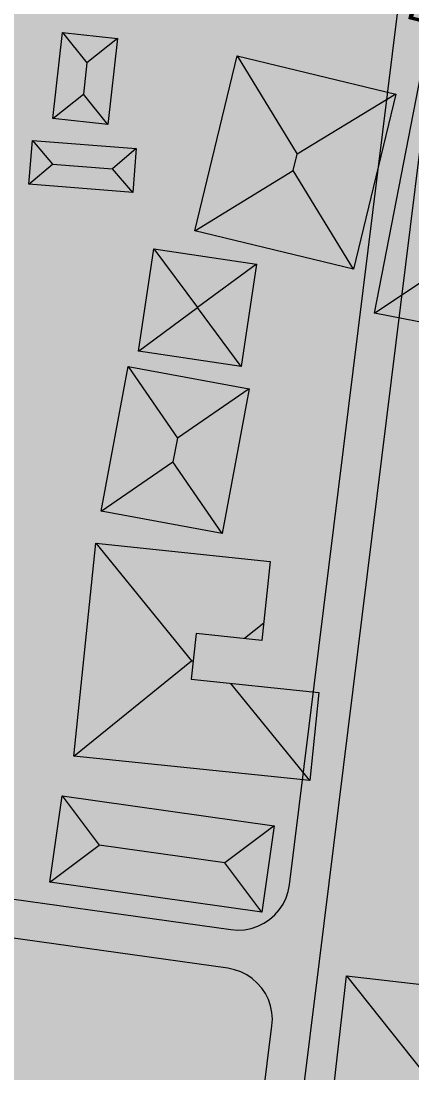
# Model space of a CAD drawing. Header units: metres. Extents: x 305909 to 307171, y 9156037 to 9156671.
# Drawn here: x 306657.2 to 306687.4, y 9156402 to 9156483.4 of the extents above; entities that cross this region are included whole.
import ezdxf

# ---------------------------------------------------------------- set-up
doc = ezdxf.new("R2010")
doc.units = ezdxf.units.M
for name, color, linetype, lineweight, true_color in [('A-LABEL', 7, 'Continuous', 0, 0x000000), ('B-BANGUNAN_PERMUKIMAN', 7, 'Continuous', 13, 0xf0cd8c), ('B-BAYANGAN', 7, 'Continuous', 0, 0x76786c), ('J-PERKERASAN_JALAN', 7, 'Continuous', 9, 0x989896), ('Z-R', 7, 'Continuous', 0, 0xfaf4e6)]:
    doc.layers.add(name, color=color, linetype=linetype, lineweight=lineweight, true_color=true_color)
doc.styles.add('ARIALB', font='arialbd.ttf')

msp = doc.modelspace()

# ---------------------------------------------------------------- hatches: boundary and pattern name
at = {"layer": 'B-BANGUNAN_PERMUKIMAN', "true_color": 0xee9467}
h = msp.add_hatch(color=21, dxfattribs=at)
h.dxf.hatch_style = 1
h.paths.add_polyline_path([(306660.367, 9156482.572), (306662.262, 9156480.204), (306661.995, 9156477.799), (306659.627, 9156475.905), (306659.627, 9156475.905), (306660.367, 9156482.572)])
at = {"layer": 'B-BANGUNAN_PERMUKIMAN', "true_color": 0xe99165}
h = msp.add_hatch(color=33, dxfattribs=at)
h.dxf.hatch_style = 1
h.paths.add_polyline_path([(306662.262, 9156480.204), (306660.367, 9156482.572), (306664.63, 9156482.099), (306662.262, 9156480.204)])
at = {"layer": 'B-BANGUNAN_PERMUKIMAN', "true_color": 0xb97350}
h = msp.add_hatch(color=23, dxfattribs=at)
h.dxf.hatch_style = 1
h.paths.add_polyline_path([(306661.995, 9156477.799), (306662.262, 9156480.204), (306664.63, 9156482.099), (306663.889, 9156475.432), (306661.995, 9156477.799)])
at = {"layer": 'B-BANGUNAN_PERMUKIMAN', "true_color": 0xf09668}
h = msp.add_hatch(color=21, dxfattribs=at)
h.dxf.hatch_style = 1
h.paths.add_polyline_path([(306678.533, 9156473.143), (306678.226, 9156471.874), (306670.6, 9156467.222), (306673.881, 9156480.769), (306678.533, 9156473.143)])
at = {"layer": 'B-BANGUNAN_PERMUKIMAN', "true_color": 0xe58e63}
h = msp.add_hatch(color=33, dxfattribs=at)
h.dxf.hatch_style = 1
h.paths.add_polyline_path([(306678.533, 9156473.143), (306673.881, 9156480.769), (306673.881, 9156480.769), (306686.158, 9156477.795), (306678.533, 9156473.143)])
at = {"layer": 'B-BANGUNAN_PERMUKIMAN', "true_color": 0xf09568}
h = msp.add_hatch(color=21, dxfattribs=at)
h.dxf.hatch_style = 1
h.paths.add_polyline_path([(306688.111, 9156479.25), (306692.414, 9156472.858), (306690.905, 9156465.137), (306684.513, 9156460.835), (306684.513, 9156460.835), (306688.111, 9156479.25)])
at = {"layer": 'B-BANGUNAN_PERMUKIMAN', "true_color": 0xbe7652}
h = msp.add_hatch(color=23, dxfattribs=at)
h.dxf.hatch_style = 1
h.paths.add_polyline_path([(306661.995, 9156477.799), (306663.889, 9156475.432), (306663.889, 9156475.432), (306659.627, 9156475.905), (306661.995, 9156477.799)])
at = {"layer": 'B-BANGUNAN_PERMUKIMAN', "true_color": 0xb7714f}
h = msp.add_hatch(color=35, dxfattribs=at)
h.dxf.hatch_style = 1
h.paths.add_polyline_path([(306682.877, 9156464.249), (306678.226, 9156471.874), (306678.533, 9156473.143), (306686.158, 9156477.795), (306682.877, 9156464.249)])
at = {"layer": 'B-BANGUNAN_PERMUKIMAN', "true_color": 0xed9467}
h = msp.add_hatch(color=21, dxfattribs=at)
h.dxf.hatch_style = 1
h.paths.add_polyline_path([(306659.604, 9156472.378), (306657.77, 9156470.813), (306658.039, 9156474.212), (306659.604, 9156472.378)])
at = {"layer": 'B-BANGUNAN_PERMUKIMAN', "true_color": 0xea9165}
h = msp.add_hatch(color=33, dxfattribs=at)
h.dxf.hatch_style = 1
h.paths.add_polyline_path([(306664.248, 9156472.012), (306659.604, 9156472.378), (306658.039, 9156474.212), (306658.039, 9156474.212), (306666.082, 9156473.577), (306664.248, 9156472.012)])
at = {"layer": 'B-BANGUNAN_PERMUKIMAN', "true_color": 0xba7350}
h = msp.add_hatch(color=23, dxfattribs=at)
h.dxf.hatch_style = 1
h.paths.add_polyline_path([(306665.813, 9156470.178), (306664.248, 9156472.012), (306666.082, 9156473.577), (306666.082, 9156473.577), (306665.813, 9156470.178)])
at = {"layer": 'B-BANGUNAN_PERMUKIMAN', "true_color": 0xbd7652}
h = msp.add_hatch(color=23, dxfattribs=at)
h.dxf.hatch_style = 1
h.paths.add_polyline_path([(306657.77, 9156470.813), (306659.604, 9156472.378), (306664.248, 9156472.012), (306665.813, 9156470.178), (306657.77, 9156470.813)])
at = {"layer": 'B-BANGUNAN_PERMUKIMAN', "true_color": 0xc27954}
h = msp.add_hatch(color=23, dxfattribs=at)
h.dxf.hatch_style = 1
h.paths.add_polyline_path([(306678.226, 9156471.874), (306682.877, 9156464.249), (306670.6, 9156467.222), (306678.226, 9156471.874)])
at = {"layer": 'B-BANGUNAN_PERMUKIMAN', "true_color": 0xef9467}
h = msp.add_hatch(color=21, dxfattribs=at)
h.dxf.hatch_style = 1
h.paths.add_polyline_path([(306670.806, 9156461.273), (306666.25, 9156457.905), (306667.438, 9156465.829), (306670.806, 9156461.273)])
at = {"layer": 'B-BANGUNAN_PERMUKIMAN', "true_color": 0xe89064}
h = msp.add_hatch(color=33, dxfattribs=at)
h.dxf.hatch_style = 1
h.paths.add_polyline_path([(306670.819, 9156461.271), (306670.806, 9156461.273), (306667.438, 9156465.829), (306667.438, 9156465.829), (306675.376, 9156464.639), (306670.819, 9156461.271)])
at = {"layer": 'B-BANGUNAN_PERMUKIMAN', "true_color": 0xc17853}
h = msp.add_hatch(color=23, dxfattribs=at)
h.dxf.hatch_style = 1
h.paths.add_polyline_path([(306690.905, 9156465.137), (306695.207, 9156458.745), (306684.513, 9156460.835), (306690.905, 9156465.137)])
at = {"layer": 'B-BANGUNAN_PERMUKIMAN', "true_color": 0xb87350}
h = msp.add_hatch(color=35, dxfattribs=at)
h.dxf.hatch_style = 1
h.paths.add_polyline_path([(306670.819, 9156461.271), (306675.376, 9156464.639), (306674.187, 9156456.714), (306670.819, 9156461.271)])
at = {"layer": 'B-BANGUNAN_PERMUKIMAN', "true_color": 0xbf7753}
h = msp.add_hatch(color=23, dxfattribs=at)
h.dxf.hatch_style = 1
h.paths.add_polyline_path([(306666.25, 9156457.905), (306666.25, 9156457.905), (306670.806, 9156461.273), (306670.819, 9156461.271), (306674.187, 9156456.714), (306666.25, 9156457.905)])
at = {"layer": 'B-BANGUNAN_PERMUKIMAN', "true_color": 0xef9568}
h = msp.add_hatch(color=21, dxfattribs=at)
h.dxf.hatch_style = 1
h.paths.add_polyline_path([(306669.262, 9156451.165), (306668.92, 9156449.335), (306663.364, 9156445.525), (306665.452, 9156456.722), (306669.262, 9156451.165)])
at = {"layer": 'B-BANGUNAN_PERMUKIMAN', "true_color": 0xe78f64}
h = msp.add_hatch(color=33, dxfattribs=at)
h.dxf.hatch_style = 1
h.paths.add_polyline_path([(306669.262, 9156451.165), (306665.452, 9156456.722), (306674.818, 9156454.975), (306669.262, 9156451.165)])
at = {"layer": 'B-BANGUNAN_PERMUKIMAN', "true_color": 0xb8724f}
h = msp.add_hatch(color=35, dxfattribs=at)
h.dxf.hatch_style = 1
h.paths.add_polyline_path([(306672.73, 9156443.779), (306668.92, 9156449.335), (306669.262, 9156451.165), (306674.818, 9156454.975), (306672.73, 9156443.779)])
at = {"layer": 'B-BANGUNAN_PERMUKIMAN', "true_color": 0xc07853}
h = msp.add_hatch(color=23, dxfattribs=at)
h.dxf.hatch_style = 1
h.paths.add_polyline_path([(306663.364, 9156445.525), (306663.364, 9156445.525), (306668.92, 9156449.335), (306672.73, 9156443.779), (306663.364, 9156445.525)])
at = {"layer": 'B-BANGUNAN_PERMUKIMAN', "true_color": 0xf19668}
h = msp.add_hatch(color=21, dxfattribs=at)
h.dxf.hatch_style = 1
h.paths.add_polyline_path([(306670.342, 9156433.937), (306661.245, 9156426.559), (306662.964, 9156443.034), (306670.342, 9156433.937)])
at = {"layer": 'B-BANGUNAN_PERMUKIMAN', "true_color": 0xe28d62}
h = msp.add_hatch(color=33, dxfattribs=at)
h.dxf.hatch_style = 1
h.paths.add_polyline_path([(306676.445, 9156441.628), (306675.947, 9156436.852), (306674.463, 9156435.649), (306670.703, 9156436.041), (306670.482, 9156433.923), (306670.342, 9156433.937), (306662.964, 9156443.034), (306676.445, 9156441.628)])
at = {"layer": 'B-BANGUNAN_PERMUKIMAN', "true_color": 0xbb7451}
h = msp.add_hatch(color=23, dxfattribs=at)
h.dxf.hatch_style = 1
h.paths.add_polyline_path([(306675.947, 9156436.852), (306675.806, 9156435.509), (306674.463, 9156435.649), (306675.947, 9156436.852)])
at = {"layer": 'B-BANGUNAN_PERMUKIMAN', "true_color": 0xb7724f}
h = msp.add_hatch(color=35, dxfattribs=at)
h.dxf.hatch_style = 1
h.paths.add_polyline_path([(306670.342, 9156433.937), (306670.482, 9156433.923), (306670.334, 9156432.503), (306673.394, 9156432.184), (306679.501, 9156424.654), (306679.501, 9156424.654), (306661.245, 9156426.559), (306670.342, 9156433.937)])
at = {"layer": 'B-BANGUNAN_PERMUKIMAN', "true_color": 0xbb7451}
h = msp.add_hatch(color=23, dxfattribs=at)
h.dxf.hatch_style = 1
h.paths.add_polyline_path([(306673.394, 9156432.184), (306680.213, 9156431.472), (306679.501, 9156424.654), (306673.394, 9156432.184)])
at = {"layer": 'B-BANGUNAN_PERMUKIMAN', "true_color": 0xef9467}
h = msp.add_hatch(color=21, dxfattribs=at)
h.dxf.hatch_style = 1
h.paths.add_polyline_path([(306663.219, 9156419.66), (306659.403, 9156416.793), (306660.352, 9156423.476), (306663.219, 9156419.66)])
at = {"layer": 'B-BANGUNAN_PERMUKIMAN', "true_color": 0xe89064}
h = msp.add_hatch(color=33, dxfattribs=at)
h.dxf.hatch_style = 1
h.paths.add_polyline_path([(306676.756, 9156421.148), (306672.94, 9156418.281), (306663.219, 9156419.66), (306660.352, 9156423.476), (306660.352, 9156423.476), (306676.756, 9156421.148)])
at = {"layer": 'B-BANGUNAN_PERMUKIMAN', "true_color": 0xb87350}
h = msp.add_hatch(color=35, dxfattribs=at)
h.dxf.hatch_style = 1
h.paths.add_polyline_path([(306672.94, 9156418.281), (306676.756, 9156421.148), (306675.807, 9156414.464), (306675.807, 9156414.464), (306672.94, 9156418.281)])
at = {"layer": 'B-BANGUNAN_PERMUKIMAN', "true_color": 0xbf7753}
h = msp.add_hatch(color=23, dxfattribs=at)
h.dxf.hatch_style = 1
h.paths.add_polyline_path([(306663.219, 9156419.66), (306672.94, 9156418.281), (306675.807, 9156414.464), (306659.403, 9156416.793), (306663.219, 9156419.66)])
at = {"layer": 'B-BANGUNAN_PERMUKIMAN', "true_color": 0xec9366}
h = msp.add_hatch(color=33, dxfattribs=at)
h.dxf.hatch_style = 1
h.paths.add_polyline_path([(306682.349, 9156409.533), (306689.391, 9156400.67), (306689.323, 9156400.081), (306685.183, 9156396.791), (306685.498, 9156399.544), (306681.261, 9156400.029), (306682.349, 9156409.533)])
h = msp.add_hatch(color=33, dxfattribs=at)
h.dxf.hatch_style = 1
h.paths.add_polyline_path([(306698.253, 9156407.713), (306689.391, 9156400.67), (306682.349, 9156409.533), (306698.253, 9156407.713)])
at = {"layer": 'B-BAYANGAN', "true_color": 0x76786c}
h = msp.add_hatch(color=8, dxfattribs=at)
h.dxf.hatch_style = 1
h.paths.add_polyline_path([(306665.38, 9156481.349), (306664.639, 9156474.682), (306660.376, 9156475.155), (306661.117, 9156481.823), (306665.38, 9156481.349)])
h = msp.add_hatch(color=8, dxfattribs=at)
h.dxf.hatch_style = 1
h.paths.add_polyline_path([(306686.908, 9156477.045), (306683.628, 9156463.499), (306671.35, 9156466.472), (306674.631, 9156480.019), (306686.908, 9156477.045)])
h = msp.add_hatch(color=8, dxfattribs=at)
h.dxf.hatch_style = 1
h.paths.add_polyline_path([(306699.556, 9156476.41), (306695.957, 9156457.995), (306685.263, 9156460.085), (306688.861, 9156478.5), (306699.556, 9156476.41)])
h = msp.add_hatch(color=8, dxfattribs=at)
h.dxf.hatch_style = 1
h.paths.add_polyline_path([(306666.832, 9156472.827), (306666.564, 9156469.428), (306658.52, 9156470.063), (306658.789, 9156473.462), (306666.832, 9156472.827)])
h = msp.add_hatch(color=8, dxfattribs=at)
h.dxf.hatch_style = 1
h.paths.add_polyline_path([(306676.126, 9156463.889), (306674.937, 9156455.964), (306666.999, 9156457.155), (306668.188, 9156465.079), (306676.126, 9156463.889)])
h = msp.add_hatch(color=8, dxfattribs=at)
h.dxf.hatch_style = 1
h.paths.add_polyline_path([(306675.568, 9156454.225), (306673.48, 9156443.029), (306664.114, 9156444.775), (306666.202, 9156455.972), (306675.568, 9156454.225)])
h = msp.add_hatch(color=8, dxfattribs=at)
h.dxf.hatch_style = 1
h.paths.add_polyline_path([(306677.195, 9156440.878), (306676.556, 9156434.759), (306671.453, 9156435.291), (306671.084, 9156431.753), (306680.963, 9156430.722), (306680.251, 9156423.904), (306661.995, 9156425.809), (306663.714, 9156442.285), (306677.195, 9156440.878)])
h = msp.add_hatch(color=8, dxfattribs=at)
h.dxf.hatch_style = 1
h.paths.add_polyline_path([(306677.506, 9156420.398), (306676.557, 9156413.714), (306660.153, 9156416.043), (306661.102, 9156422.726), (306677.506, 9156420.398)])
h = msp.add_hatch(color=8, dxfattribs=at)
h.dxf.hatch_style = 1
h.paths.add_polyline_path([(306697.915, 9156397.459), (306697.115, 9156390.468), (306685.448, 9156391.804), (306686.248, 9156398.794), (306682.011, 9156399.279), (306683.099, 9156408.783), (306699.003, 9156406.963), (306697.915, 9156397.459)])
at = {"layer": 'J-PERKERASAN_JALAN', "true_color": 0xa8a8a6}
h = msp.add_hatch(color=253, dxfattribs=at)
h.dxf.hatch_style = 1
h.paths.add_polyline_path([(306644.846, 9156501.891), (306682.628, 9156491.9), (306683.147, 9156491.799), (306683.674, 9156491.767), (306684.2, 9156491.805), (306684.718, 9156491.912), (306685.216, 9156492.086), (306685.687, 9156492.324), (306686.123, 9156492.622), (306686.516, 9156492.975), (306686.858, 9156493.377), (306687.145, 9156493.82), (306687.371, 9156494.297), (306687.532, 9156494.8), (306687.626, 9156495.32), (306695.984, 9156569.63), (306695.989, 9156569.68), (306698.582, 9156595.648), (306698.6, 9156596.174), (306698.548, 9156596.698), (306698.428, 9156597.211), (306698.242, 9156597.704), (306697.992, 9156598.168), (306697.684, 9156598.595), (306697.322, 9156598.978), (306696.913, 9156599.31), (306696.464, 9156599.585), (306695.982, 9156599.799), (306695.477, 9156599.948), (306694.957, 9156600.029), (306670.552, 9156602.201), (306670.518, 9156602.204), (306670.5, 9156602.206), (306670.466, 9156602.21), (306657.245, 9156603.85), (306657.037, 9156603.87), (306645.006, 9156604.728), (306644.988, 9156604.729), (306644.846, 9156604.739), (306644.846, 9156621.261), (306646.404, 9156640), (306649.414, 9156640), (306647.057, 9156611.647), (306647.048, 9156611.12), (306647.108, 9156610.596), (306647.237, 9156610.085), (306647.432, 9156609.595), (306647.689, 9156609.135), (306648.005, 9156608.713), (306648.374, 9156608.336), (306648.789, 9156608.011), (306649.243, 9156607.743), (306649.728, 9156607.538), (306650.236, 9156607.397), (306650.758, 9156607.325), (306657.367, 9156606.854), (306657.419, 9156606.85), (306657.445, 9156606.847), (306657.497, 9156606.842), (306665.344, 9156605.868), (306665.869, 9156605.838), (306666.394, 9156605.877), (306666.909, 9156605.984), (306667.406, 9156606.159), (306667.875, 9156606.397), (306668.309, 9156606.694), (306668.701, 9156607.046), (306669.043, 9156607.446), (306669.329, 9156607.888), (306669.555, 9156608.363), (306669.716, 9156608.864), (306669.81, 9156609.382), (306673.323, 9156640), (306676.343, 9156640), (306672.801, 9156609.131), (306672.776, 9156608.6), (306672.821, 9156608.07), (306672.936, 9156607.551), (306673.119, 9156607.051), (306673.367, 9156606.581), (306673.675, 9156606.147), (306674.037, 9156605.758), (306674.448, 9156605.421), (306674.9, 9156605.141), (306675.385, 9156604.924), (306675.895, 9156604.773), (306676.421, 9156604.69), (306695.455, 9156602.997), (306695.967, 9156602.984), (306696.477, 9156603.037), (306696.976, 9156603.155), (306697.455, 9156603.336), (306697.908, 9156603.576), (306698.326, 9156603.873), (306698.703, 9156604.22), (306699.032, 9156604.613), (306699.309, 9156605.044), (306699.528, 9156605.508), (306699.686, 9156605.996), (306699.78, 9156606.499), (306703.845, 9156640), (306706.867, 9156640), (306702.827, 9156606.709), (306702.798, 9156606.205), (306702.833, 9156605.702), (306702.931, 9156605.207), (306703.09, 9156604.728), (306703.308, 9156604.273), (306703.582, 9156603.849), (306703.907, 9156603.463), (306704.278, 9156603.121), (306704.689, 9156602.828), (306705.134, 9156602.59), (306705.605, 9156602.409), (306706.096, 9156602.289), (306706.597, 9156602.232), (306734.805, 9156600.812), (306735.341, 9156600.821), (306735.872, 9156600.902), (306736.387, 9156601.053), (306736.877, 9156601.271), (306737.333, 9156601.554), (306737.748, 9156601.894), (306738.113, 9156602.288), (306738.422, 9156602.726), (306738.67, 9156603.202), (306738.852, 9156603.707), (306738.964, 9156604.231), (306739.006, 9156604.766), (306739.208, 9156624.77), (306739.214, 9156624.897), (306739.218, 9156624.96), (306739.232, 9156625.087), (306739.378, 9156626.142), (306739.392, 9156626.229), (306739.431, 9156626.4), (306739.456, 9156626.484), (306739.711, 9156627.27), (306739.743, 9156627.363), (306739.812, 9156627.52), (306739.883, 9156627.648), (306739.981, 9156627.788), (306740.042, 9156627.864), (306740.45, 9156628.344), (306740.517, 9156628.418), (306740.644, 9156628.54), (306740.762, 9156628.632), (306740.888, 9156628.713), (306741.022, 9156628.78), (306741.186, 9156628.842), (306741.282, 9156628.871), (306741.894, 9156629.037), (306741.984, 9156629.059), (306742.165, 9156629.09), (306742.257, 9156629.1), (306742.92, 9156629.153), (306742.958, 9156629.155), (306742.978, 9156629.157), (306743.016, 9156629.158), (306746.832, 9156629.316), (306746.832, 9156624.748), (306746.627, 9156624.785), (306746.112, 9156624.811), (306745.599, 9156624.77), (306745.094, 9156624.664), (306744.608, 9156624.494), (306744.148, 9156624.263), (306743.721, 9156623.975), (306743.334, 9156623.634), (306742.995, 9156623.246), (306742.709, 9156622.818), (306742.479, 9156622.357), (306742.311, 9156621.87), (306742.207, 9156621.366), (306742.169, 9156620.852), (306742.009, 9156605.084), (306742.036, 9156604.578), (306742.127, 9156604.079), (306742.281, 9156603.595), (306742.494, 9156603.135), (306742.764, 9156602.705), (306743.086, 9156602.313), (306743.455, 9156601.965), (306743.865, 9156601.667), (306744.31, 9156601.423), (306744.782, 9156601.237), (306745.274, 9156601.112), (306745.778, 9156601.051), (306746.285, 9156601.053), (306746.832, 9156601.091), (306746.832, 9156598.084), (306740.557, 9156597.65), (306740.55, 9156597.65), (306739.623, 9156597.584), (306739.502, 9156597.579), (306739.441, 9156597.578), (306739.32, 9156597.581), (306705.781, 9156599.269), (306705.274, 9156599.263), (306704.772, 9156599.192), (306704.283, 9156599.059), (306703.815, 9156598.864), (306703.375, 9156598.612), (306702.971, 9156598.307), (306702.609, 9156597.952), (306702.294, 9156597.555), (306702.032, 9156597.121), (306701.827, 9156596.658), (306701.682, 9156596.172), (306701.6, 9156595.672), (306698.971, 9156569.354), (306698.97, 9156569.345), (306698.968, 9156569.32), (306690.454, 9156493.625), (306690.43, 9156493.089), (306690.478, 9156492.555), (306690.597, 9156492.032), (306690.785, 9156491.529), (306691.038, 9156491.057), (306691.353, 9156490.622), (306691.723, 9156490.233), (306692.141, 9156489.897), (306692.601, 9156489.621), (306693.093, 9156489.408), (306693.61, 9156489.263), (306746.584, 9156478.174), (306746.832, 9156478.131), (306746.832, 9156474.899), (306746.254, 9156474.979), (306746.187, 9156474.99), (306746.147, 9156474.997), (306746.081, 9156475.01), (306693.923, 9156485.928), (306693.42, 9156486.001), (306692.911, 9156486.008), (306692.406, 9156485.952), (306691.912, 9156485.831), (306691.437, 9156485.649), (306690.989, 9156485.409), (306690.575, 9156485.113), (306690.202, 9156484.767), (306689.876, 9156484.377), (306689.603, 9156483.949), (306689.385, 9156483.489), (306689.228, 9156483.005), (306689.134, 9156482.506), (306680.222, 9156410.677), (306675.974, 9156376.463), (306675.956, 9156376.284), (306671.777, 9156323.14), (306671.77, 9156322.633), (306671.826, 9156322.13), (306671.946, 9156321.638), (306672.127, 9156321.165), (306672.366, 9156320.718), (306672.66, 9156320.305), (306673.003, 9156319.933), (306673.391, 9156319.607), (306673.817, 9156319.333), (306674.274, 9156319.115), (306674.755, 9156318.956), (306675.252, 9156318.859), (306742.855, 9156310.121), (306742.925, 9156310.112), (306746.832, 9156309.677), (306746.832, 9156306.458), (306742.535, 9156306.936), (306742.507, 9156306.939), (306675.118, 9156315.65), (306674.596, 9156315.683), (306674.073, 9156315.648), (306673.56, 9156315.544), (306673.065, 9156315.375), (306672.596, 9156315.142), (306672.162, 9156314.85), (306671.769, 9156314.504), (306671.425, 9156314.109), (306671.135, 9156313.673), (306670.905, 9156313.203), (306670.738, 9156312.706), (306670.638, 9156312.193), (306658.158, 9156215.036), (306658.126, 9156214.508), (306658.163, 9156213.981), (306658.269, 9156213.463), (306658.443, 9156212.964), (306658.681, 9156212.492), (306658.979, 9156212.056), (306659.333, 9156211.663), (306659.734, 9156211.32), (306660.178, 9156211.032), (306660.656, 9156210.806), (306661.159, 9156210.645), (306661.679, 9156210.551), (306720.042, 9156203.993), (306720.074, 9156203.989), (306720.09, 9156203.987), (306720.122, 9156203.983), (306746.832, 9156200.101), (306746.832, 9156197.07), (306725.61, 9156200.154), (306725.102, 9156200.195), (306724.593, 9156200.171), (306724.091, 9156200.082), (306723.604, 9156199.931), (306723.141, 9156199.719), (306722.709, 9156199.45), (306722.314, 9156199.127), (306721.963, 9156198.758), (306721.662, 9156198.346), (306721.416, 9156197.9), (306721.229, 9156197.426), (306721.103, 9156196.932), (306721.041, 9156196.427), (306718.22, 9156147.695), (306718.204, 9156147.573), (306718.081, 9156147.572), (306715.348, 9156147.731), (306715.226, 9156147.746), (306715.225, 9156147.869), (306718.092, 9156197.386), (306718.089, 9156197.891), (306718.023, 9156198.392), (306717.894, 9156198.88), (306717.704, 9156199.349), (306717.457, 9156199.789), (306717.156, 9156200.195), (306716.807, 9156200.56), (306716.414, 9156200.878), (306715.985, 9156201.144), (306715.525, 9156201.354), (306715.043, 9156201.504), (306714.545, 9156201.592), (306655.828, 9156208.19), (306655.755, 9156208.199), (306655.718, 9156208.205), (306655.646, 9156208.217), (306644.846, 9156210.245), (306644.846, 9156213.297), (306650.508, 9156212.234), (306651.047, 9156212.17), (306651.589, 9156212.18), (306652.125, 9156212.263), (306652.645, 9156212.418), (306653.139, 9156212.642), (306653.598, 9156212.93), (306654.014, 9156213.278), (306654.38, 9156213.679), (306654.687, 9156214.126), (306654.931, 9156214.611), (306655.108, 9156215.124), (306655.213, 9156215.656), (306667.626, 9156312.291), (306667.658, 9156312.83), (306667.618, 9156313.369), (306667.505, 9156313.897), (306667.322, 9156314.406), (306667.072, 9156314.885), (306666.76, 9156315.326), (306666.391, 9156315.721), (306665.973, 9156316.063), (306665.512, 9156316.345), (306665.017, 9156316.562), (306664.498, 9156316.711), (306663.963, 9156316.789), (306650.646, 9156317.806), (306650.624, 9156317.808), (306650.61, 9156317.809), (306650.587, 9156317.811), (306644.846, 9156318.383), (306644.846, 9156321.599), (306650.851, 9156321.001), (306650.943, 9156320.993), (306664.514, 9156319.956), (306665.037, 9156319.95), (306665.556, 9156320.013), (306666.062, 9156320.142), (306666.547, 9156320.337), (306667.002, 9156320.593), (306667.42, 9156320.906), (306667.794, 9156321.271), (306668.117, 9156321.681), (306668.384, 9156322.131), (306668.59, 9156322.611), (306668.732, 9156323.114), (306668.807, 9156323.631), (306672.973, 9156376.62), (306672.977, 9156376.665), (306672.98, 9156376.687), (306672.985, 9156376.732), (306676.578, 9156405.674), (306676.609, 9156406.191), (306676.572, 9156406.708), (306676.469, 9156407.216), (306676.301, 9156407.706), (306676.071, 9156408.17), (306675.783, 9156408.6), (306675.442, 9156408.99), (306675.054, 9156409.333), (306674.624, 9156409.622), (306674.161, 9156409.854), (306673.672, 9156410.023), (306673.164, 9156410.128), (306650.07, 9156413.368), (306649.949, 9156413.393), (306649.958, 9156413.515), (306650.338, 9156416.227), (306650.364, 9156416.348), (306650.486, 9156416.338), (306673.408, 9156413.124), (306673.935, 9156413.085), (306674.463, 9156413.116), (306674.982, 9156413.216), (306675.483, 9156413.384), (306675.957, 9156413.617), (306676.397, 9156413.91), (306676.795, 9156414.259), (306677.142, 9156414.657), (306677.435, 9156415.097), (306677.667, 9156415.572), (306677.834, 9156416.073), (306677.933, 9156416.592), (306686.301, 9156484.039), (306686.331, 9156484.559), (306686.293, 9156485.08), (306686.188, 9156485.591), (306686.018, 9156486.084), (306685.784, 9156486.55), (306685.492, 9156486.982), (306685.146, 9156487.373), (306684.752, 9156487.715), (306684.317, 9156488.003), (306683.849, 9156488.232), (306683.354, 9156488.398), (306644.846, 9156498.581), (306644.846, 9156501.891)])
at = {"layer": 'Z-R', "true_color": 0xf4f2ec}
h = msp.add_hatch(color=7, dxfattribs=at)
h.dxf.hatch_style = 1
h.paths.add_polyline_path([(306624.289, 9156242.595), (306556.388, 9156238.052), (306554.003, 9156281.952), (306509.625, 9156279.089), (306499.604, 9156305.811), (306466.679, 9156301.994), (306472.882, 9156235.666), (306497.912, 9156229.062), (306526.804, 9156228.986), (306531.575, 9156219.919), (306532.491, 9156127.582), (306486.314, 9156132.333), (306393.989, 9156155.199), (306332.726, 9156171.593), (306288.72, 9156190.576), (306259.621, 9156211.151), (306259.621, 9156409.341), (306281.946, 9156409.003), (306338.236, 9156402.748), (306341.903, 9156461.433), (306341.903, 9156461.433), (306341.904, 9156461.433), (306369.777, 9156457.841), (306369.778, 9156457.841), (306369.779, 9156457.84), (306369.78, 9156457.84), (306369.78, 9156457.84), (306369.781, 9156457.839), (306369.782, 9156457.838), (306369.783, 9156457.838), (306369.783, 9156457.837), (306369.784, 9156457.836), (306369.784, 9156457.835), (306369.785, 9156457.834), (306369.785, 9156457.833), (306369.785, 9156457.832), (306369.785, 9156457.831), (306369.785, 9156457.83), (306369.785, 9156457.829), (306360, 9156400.45), (306360, 9156400.449), (306360, 9156400.449), (306360, 9156380), (306360, 9156380), (306360, 9156380), (306440, 9156380), (306440, 9156380), (306440, 9156380), (306440, 9156532.835), (306440, 9156532.835), (306440, 9156532.835), (306424.61, 9156536.081), (306424.61, 9156536.081), (306385.74, 9156542.791), (306385.74, 9156542.791), (306305.003, 9156549.608), (306305.003, 9156549.608), (306259.621, 9156554.648), (306259.621, 9156558.541), (306291.75, 9156555.548), (306369.455, 9156545.532), (306504.834, 9156523.084), (306572.178, 9156510.306), (306677.166, 9156490.276), (306764.133, 9156475.064), (306735.941, 9156145.416), (306694.109, 9156139.201), (306694.292, 9156206.558), (306623.212, 9156213.87), (306624.289, 9156242.595)])

# ---------------------------------------------------------------- linework, layer by layer
at = {"layer": 'B-BANGUNAN_PERMUKIMAN', "color": 27, "lineweight": 9, "true_color": 0x744832}
for p, q in [((306660.367, 9156482.572), (306662.262, 9156480.204)), ((306664.63, 9156482.099), (306662.262, 9156480.204)), ((306662.262, 9156480.204), (306661.995, 9156477.799)), ((306673.881, 9156480.769), (306678.533, 9156473.143)), ((306659.627, 9156475.905), (306661.995, 9156477.799)), ((306663.889, 9156475.432), (306661.995, 9156477.799)), ((306686.158, 9156477.795), (306678.533, 9156473.143)), ((306658.039, 9156474.212), (306659.604, 9156472.378)), ((306666.082, 9156473.577), (306664.248, 9156472.012)), ((306678.226, 9156471.874), (306678.533, 9156473.143)), ((306657.77, 9156470.813), (306659.604, 9156472.378)), ((306659.604, 9156472.378), (306664.248, 9156472.012)), ((306665.813, 9156470.178), (306664.248, 9156472.012)), ((306670.6, 9156467.222), (306678.226, 9156471.874)), ((306682.877, 9156464.249), (306678.226, 9156471.874)), ((306667.438, 9156465.829), (306670.806, 9156461.273)), ((306684.513, 9156460.835), (306690.905, 9156465.137)), ((306675.376, 9156464.639), (306670.819, 9156461.271)), ((306666.25, 9156457.905), (306670.806, 9156461.273)), ((306670.819, 9156461.271), (306670.806, 9156461.273)), ((306674.187, 9156456.714), (306670.819, 9156461.271)), ((306665.452, 9156456.722), (306669.262, 9156451.165)), ((306674.818, 9156454.975), (306669.262, 9156451.165)), ((306669.262, 9156451.165), (306668.92, 9156449.335)), ((306663.364, 9156445.525), (306668.92, 9156449.335)), ((306672.73, 9156443.779), (306668.92, 9156449.335)), ((306662.964, 9156443.034), (306670.342, 9156433.937)), ((306675.947, 9156436.852), (306674.463, 9156435.649)), ((306661.245, 9156426.559), (306670.342, 9156433.937)), ((306670.342, 9156433.937), (306670.482, 9156433.923)), ((306679.501, 9156424.654), (306673.394, 9156432.184)), ((306660.352, 9156423.476), (306663.219, 9156419.66)), ((306676.756, 9156421.148), (306672.94, 9156418.281)), ((306659.403, 9156416.793), (306663.219, 9156419.66)), ((306672.94, 9156418.281), (306663.219, 9156419.66)), ((306675.807, 9156414.464), (306672.94, 9156418.281)), ((306682.349, 9156409.533), (306689.391, 9156400.67))]:
    msp.add_line(p, q, dxfattribs=at)
at = {"layer": 'B-BANGUNAN_PERMUKIMAN', "color": 27, "lineweight": 13, "true_color": 0x744832}
for points in [[(306664.63, 9156482.099), (306663.889, 9156475.432), (306659.626, 9156475.905), (306660.367, 9156482.573), (306664.63, 9156482.099)], [(306686.158, 9156477.795), (306682.878, 9156464.249), (306670.6, 9156467.222), (306673.881, 9156480.769), (306686.158, 9156477.795)], [(306698.806, 9156477.16), (306695.207, 9156458.745), (306684.513, 9156460.835), (306688.111, 9156479.25), (306698.806, 9156477.16)], [(306666.082, 9156473.577), (306665.814, 9156470.178), (306657.77, 9156470.813), (306658.039, 9156474.212), (306666.082, 9156473.577)], [(306675.376, 9156464.639), (306674.187, 9156456.714), (306666.249, 9156457.905), (306667.438, 9156465.829), (306675.376, 9156464.639)], [(306674.818, 9156454.975), (306672.73, 9156443.779), (306663.364, 9156445.525), (306665.452, 9156456.722), (306674.818, 9156454.975)], [(306676.445, 9156441.628), (306675.806, 9156435.509), (306670.703, 9156436.041), (306670.334, 9156432.503), (306680.213, 9156431.472), (306679.501, 9156424.654), (306661.245, 9156426.559), (306662.964, 9156443.035), (306676.445, 9156441.628)], [(306676.756, 9156421.148), (306675.807, 9156414.464), (306659.403, 9156416.793), (306660.352, 9156423.476), (306676.756, 9156421.148)], [(306697.165, 9156398.209), (306696.365, 9156391.218), (306684.698, 9156392.554), (306685.498, 9156399.544), (306681.261, 9156400.029), (306682.349, 9156409.533), (306698.253, 9156407.713), (306697.165, 9156398.209)]]:
    msp.add_lwpolyline(points, close=True, dxfattribs=at)
at = {"layer": 'J-PERKERASAN_JALAN', "color": 8, "lineweight": 13, "true_color": 0x787876}
for points in [[(306746.081, 9156475.01), (306693.923, 9156485.928), (306693.42, 9156486.001), (306692.911, 9156486.008), (306692.406, 9156485.952), (306691.912, 9156485.831), (306691.437, 9156485.649), (306690.989, 9156485.409), (306690.575, 9156485.113), (306690.202, 9156484.767), (306689.876, 9156484.377), (306689.603, 9156483.949), (306689.385, 9156483.489), (306689.228, 9156483.005), (306689.134, 9156482.506), (306680.222, 9156410.677), (306675.974, 9156376.463)], [(306650.486, 9156416.338), (306673.408, 9156413.124), (306673.935, 9156413.085), (306674.463, 9156413.116), (306674.982, 9156413.216), (306675.483, 9156413.384), (306675.957, 9156413.617), (306676.397, 9156413.91), (306676.795, 9156414.259), (306677.142, 9156414.657), (306677.435, 9156415.097), (306677.667, 9156415.572), (306677.834, 9156416.073), (306677.933, 9156416.592), (306686.301, 9156484.039)], [(306672.985, 9156376.732), (306676.578, 9156405.674), (306676.609, 9156406.191), (306676.572, 9156406.708), (306676.469, 9156407.216), (306676.301, 9156407.706), (306676.071, 9156408.17), (306675.783, 9156408.6), (306675.442, 9156408.99), (306675.054, 9156409.333), (306674.624, 9156409.622), (306674.161, 9156409.854), (306673.672, 9156410.023), (306673.164, 9156410.128), (306650.07, 9156413.368)]]:
    msp.add_lwpolyline(points, dxfattribs=at)

# ---------------------------------------------------------------- texts
at = {"layer": 'A-LABEL', "color": 195, "true_color": 0x6e28a0, "insert": (306639.76, 9156496.249), "char_height": 1.7, "attachment_point": 5, "rotation": 345.75404, "style": 'ARIALB', "bg_fill": 1, "box_fill_scale": 1.25, "bg_fill_color": 7, "bg_fill_true_color": 16777215, "bg_fill_transparency": 0}
msp.add_mtext('A5  DISTRIBUSI PRODUK UMKM (motor/pikap)  +-0.8 km  (klaster - Jl. Betet - A. Yani - G1 - BM)', dxfattribs=at)

doc.saveas('drawing.dxf')
